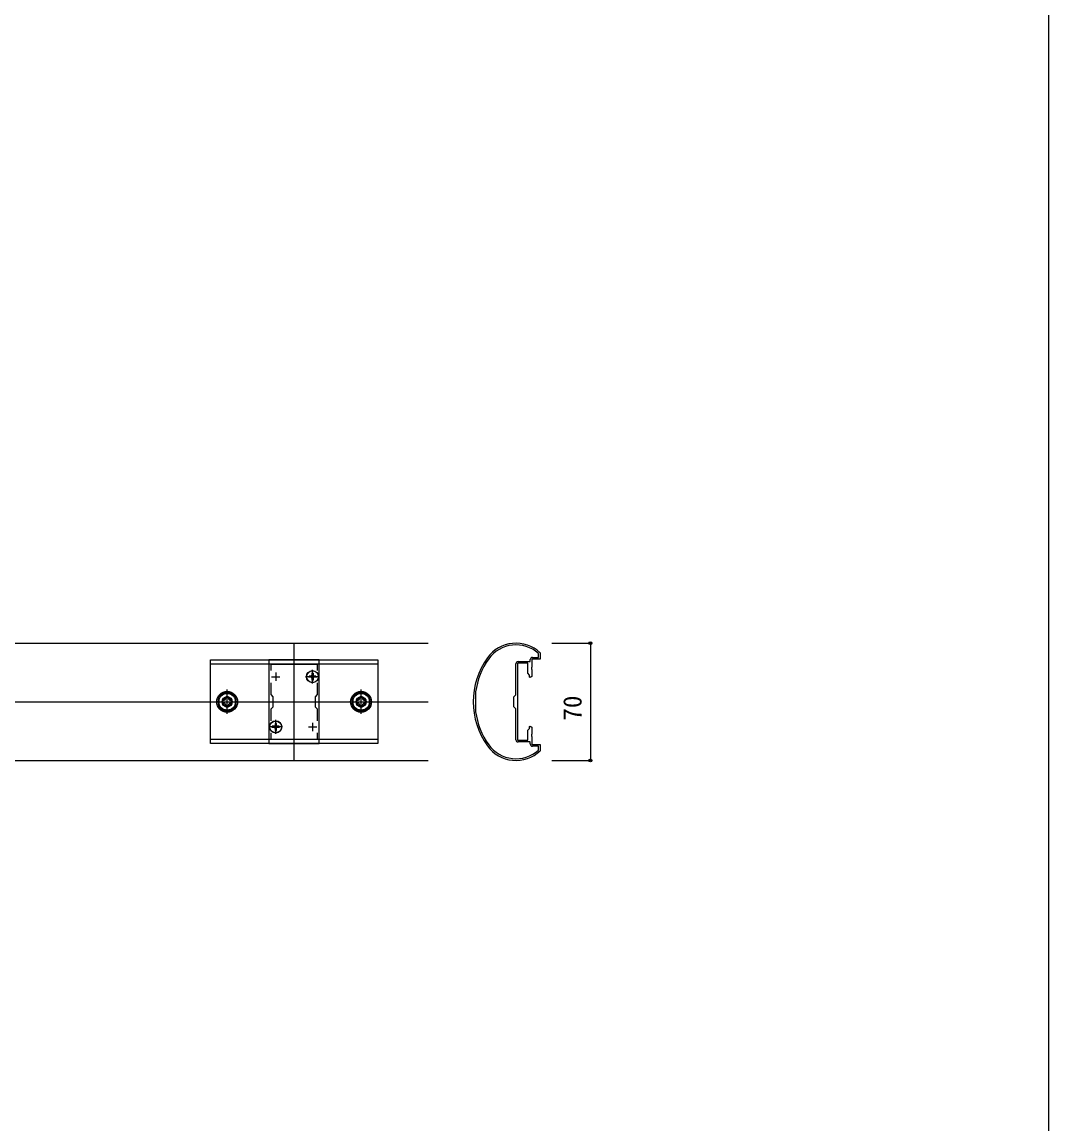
# Model space of a CAD drawing. Units: millimetres, scale not verified. Extents: x -875 to 875, y -1300 to 1294.
# Drawn here: x 262 to 875, y -642 to 16 of the extents above; entities that cross this region are included whole.
import ezdxf
from ezdxf.enums import TextEntityAlignment as Align

# ---------------------------------------------------------------- set-up
doc = ezdxf.new("R2010")
doc.units = ezdxf.units.MM
doc.header["$LTSCALE"] = 8
for name, color, linetype in [('0-2_YKK_11', 7, 'Continuous'), ('0-3_YKK_12', 2, 'Continuous'), ('0-4_YKK_13', 4, 'Continuous'), ('0-5_YKK_D', 6, 'Continuous'), ('0-6_YKK_ZWAK', 7, 'Continuous'), ('0-7_YSS_K', 3, 'Continuous')]:
    doc.layers.add(name, color=color, linetype=linetype)
doc.styles.add('ＭＳ ゴシック', font='')
doc.styles.get('ＭＳ ゴシック').set_extended_font_data('MS Gothic')

msp = doc.modelspace()

# ---------------------------------------------------------------- linework, layer by layer
at = {"layer": '0-2_YKK_11'}
for p, q in [((571.059, -360.314), (571.154, -360.532)), ((410.654, -374.6), (415.654, -374.6)), ((413.154, -372.1), (413.154, -377.1)), ((432.654, -374.6), (437.654, -374.6)), ((435.154, -372.1), (435.154, -377.1)), ((410.654, -404.6), (415.654, -404.6)), ((413.154, -402.1), (413.154, -407.1)), ((432.654, -404.6), (437.654, -404.6)), ((435.154, -402.1), (435.154, -407.1)), ((571.154, -418.668), (571.059, -418.886))]:
    msp.add_line(p, q, dxfattribs=at)
for points in [[(571.154, -360.532), (571.154, -364.1), (566.154, -364.1), (566.154, -368.929), (566.011, -369.121), (566.011, -370.079)], [(566.454, -363.1), (570.154, -363.1), (570.154, -360.971), (570.054, -360.748)], [(410.354, -370.967), (410.354, -367.1), (437.954, -367.1), (437.954, -370.967)], [(556.654, -412.3), (556.654, -393.8), (555.454, -392.6), (555.454, -386.6), (556.654, -385.4), (556.654, -366.9)], [(557.654, -366.6), (557.654, -388.929), (557.511, -389.121), (557.511, -390.079)], [(566.011, -370.079), (566.154, -370.271), (566.154, -374.511), (565.094, -375.123), (564.754, -374.927), (564.754, -373.7), (563.654, -372.6), (563.654, -366.6), (557.654, -366.6)], [(557.954, -365.6), (565.154, -365.6), (565.154, -364.4)], [(410.354, -400.967), (410.354, -393.9), (411.654, -392.6), (411.654, -386.6), (410.354, -385.3), (410.354, -378.233)], [(437.954, -378.233), (437.954, -385.3), (436.654, -386.6), (436.654, -392.6), (437.954, -393.9), (437.954, -400.967)], [(532.556, -383.66), (532.554, -383.701), (532.554, -395.499), (532.556, -395.54)], [(557.511, -390.079), (557.654, -390.271), (557.654, -412.6), (563.654, -412.6), (563.654, -406.6), (564.754, -405.5), (564.754, -404.273), (565.094, -404.077), (566.154, -404.689), (566.154, -408.929), (566.011, -409.121), (566.011, -410.079)], [(437.954, -408.233), (437.954, -412.1), (410.354, -412.1), (410.354, -408.233)], [(565.154, -414.8), (565.154, -413.6), (557.954, -413.6)], [(566.011, -410.079), (566.154, -410.271), (566.154, -415.1), (571.154, -415.1), (571.154, -418.668)], [(570.054, -418.452), (570.154, -418.229), (570.154, -416.1), (566.454, -416.1)]]:
    msp.add_lwpolyline(points, dxfattribs=at)
msp.add_lwpolyline([(409.154, -364.6), (409.154, -414.6), (439.154, -414.6), (439.154, -364.6)], close=True, dxfattribs=at)
for centre, radius, start, end in [((556.66, -375.6), 21, 46.71084, 144.31468), ((556.66, -375.6), 20, 47.9541, 144.31468), ((576.154, -389.6), 45, 144.31468, 215.68534), ((576.154, -389.6), 44, 144.31468, 172.24185), ((557.954, -366.9), 1.3, 90, 179.99998), ((566.454, -364.4), 1.3, 90, 179.99998), ((576.154, -389.6), 44, 187.75817, 215.68534), ((557.954, -412.3), 1.3, 179.99998, 270.00002), ((556.66, -403.6), 21, 215.68534, 313.28916), ((556.66, -403.6), 20, 215.68534, 312.04584), ((566.454, -414.8), 1.3, 179.99998, 270.00002)]:
    msp.add_arc(centre, radius, start, end, dxfattribs=at)
at = {"layer": '0-3_YKK_12'}
for p, q in [((211.154, -354.6), (504.154, -354.6)), ((424.154, -424.6), (424.154, -354.6)), ((211.154, -424.6), (504.154, -424.6))]:
    msp.add_line(p, q, dxfattribs=at)
at = {"layer": '0-4_YKK_13'}
for p, q in [((374.153, -412.098), (374.154, -367.1)), ((474.154, -367.101), (374.154, -367.1)), ((474.154, -367.101), (474.153, -412.099)), ((439.304, -374.6), (431.004, -374.6)), ((433.104, -374.25), (433.104, -374.95)), ((434.304, -374.25), (433.104, -374.25)), ((434.304, -374.95), (433.104, -374.95)), ((435.504, -372.55), (434.804, -372.55)), ((434.804, -372.55), (434.804, -373.75)), ((435.154, -378.75), (435.154, -370.45)), ((435.504, -372.55), (435.504, -373.75)), ((437.204, -374.25), (436.004, -374.25)), ((437.204, -374.95), (436.004, -374.95)), ((437.204, -374.25), (437.204, -374.95)), ((434.804, -375.45), (434.804, -376.65)), ((435.504, -376.65), (434.804, -376.65)), ((435.504, -375.45), (435.504, -376.65)), ((384.154, -396.85), (384.154, -382.35)), ((464.154, -396.85), (464.154, -382.35)), ((376.904, -389.6), (391.404, -389.6)), ((381.874, -388.84), (381.154, -388.84)), ((386.434, -390.36), (387.154, -390.36)), ((456.904, -389.6), (471.404, -389.6)), ((461.874, -388.84), (461.154, -388.84)), ((466.434, -390.36), (467.154, -390.36)), ((413.154, -408.75), (413.154, -400.45)), ((417.304, -404.6), (409.004, -404.6)), ((411.104, -404.25), (411.104, -404.95)), ((412.304, -404.25), (411.104, -404.25)), ((412.304, -404.95), (411.104, -404.95)), ((413.504, -402.55), (412.804, -402.55)), ((412.804, -402.55), (412.804, -403.75)), ((412.804, -405.45), (412.804, -406.65)), ((413.504, -406.65), (412.804, -406.65)), ((413.504, -402.55), (413.504, -403.75)), ((413.504, -405.45), (413.504, -406.65)), ((415.204, -404.25), (414.004, -404.25)), ((415.204, -404.95), (414.004, -404.95)), ((415.204, -404.25), (415.204, -404.95)), ((474.153, -412.099), (374.153, -412.098))]:
    msp.add_line(p, q, dxfattribs=at)
for points in [[(474.154, -364.6), (474.154, -414.6), (374.154, -414.6), (374.154, -364.6)], [(384.154, -383.826), (379.154, -386.713), (379.154, -392.487), (384.154, -395.374), (389.154, -392.487), (389.154, -386.713)], [(464.154, -383.826), (459.154, -386.713), (459.154, -392.487), (464.154, -395.374), (469.154, -392.487), (469.154, -386.713)]]:
    msp.add_lwpolyline(points, close=True, dxfattribs=at)
for points in [[(384.914, -387.32), (384.914, -386.6), (383.394, -386.6), (383.394, -387.32)], [(464.914, -387.32), (464.914, -386.6), (463.394, -386.6), (463.394, -387.32)], [(381.154, -388.84), (381.154, -390.36), (381.874, -390.36)], [(383.394, -391.88), (383.394, -392.6), (384.914, -392.6), (384.914, -391.88)], [(387.154, -390.36), (387.154, -388.84), (386.434, -388.84)], [(461.154, -388.84), (461.154, -390.36), (461.874, -390.36)], [(463.394, -391.88), (463.394, -392.6), (464.914, -392.6), (464.914, -391.88)], [(467.154, -390.36), (467.154, -388.84), (466.434, -388.84)]]:
    msp.add_lwpolyline(points, dxfattribs=at)
for centre, radius in [((435.154, -374.6), 3.65), ((435.154, -374.6), 3.5), ((384.154, -389.6), 6.25), ((384.154, -389.6), 5), ((384.154, -389.599), 3), ((384.154, -389.599), 2.5), ((464.154, -389.6), 6.25), ((464.154, -389.6), 5), ((464.153, -389.6), 3), ((464.154, -389.6), 2.5), ((413.154, -404.6), 3.65), ((413.154, -404.6), 3.5)]:
    msp.add_circle(centre, radius, dxfattribs=at)
for centre, radius, start, end in [((434.304, -373.75), 0.5, 270, 0), ((434.304, -375.45), 0.5, 0, 90), ((436.004, -373.75), 0.5, 180, 270), ((436.004, -375.45), 0.5, 90, 180), ((384.154, -389.6), 5.575, 153.74848, 206.25152), ((384.154, -389.6), 5.575, 93.74848, 146.25152), ((381.874, -387.32), 1.52, 270, 0), ((384.154, -389.6), 5.575, 33.74848, 86.25152), ((386.434, -387.32), 1.52, 180, 270), ((384.154, -389.6), 5.575, 333.74848, 26.25152), ((464.154, -389.6), 5.575, 153.74848, 206.25152), ((464.154, -389.6), 5.575, 93.74848, 146.25152), ((461.874, -387.32), 1.52, 270, 0), ((464.154, -389.6), 5.575, 33.74848, 86.25152), ((466.434, -387.32), 1.52, 180, 270), ((464.154, -389.6), 5.575, 333.74848, 26.25152), ((384.154, -389.6), 5.575, 213.74848, 266.25152), ((381.874, -391.88), 1.52, 0, 90), ((384.154, -389.6), 5.575, 273.74848, 326.25152), ((386.434, -391.88), 1.52, 90, 180), ((464.154, -389.6), 5.575, 213.74848, 266.25152), ((461.874, -391.88), 1.52, 0, 90), ((464.154, -389.6), 5.575, 273.74848, 326.25152), ((466.434, -391.88), 1.52, 90, 180), ((412.304, -403.75), 0.5, 270, 0), ((412.304, -405.45), 0.5, 0, 90), ((414.004, -403.75), 0.5, 180, 270), ((414.004, -405.45), 0.5, 90, 180)]:
    msp.add_arc(centre, radius, start, end, dxfattribs=at)
at = {"layer": '0-5_YKK_D'}
for p, q in [((578.154, -354.6), (602.154, -354.6)), ((601.154, -354.6), (601.154, -424.6)), ((578.154, -424.6), (602.154, -424.6))]:
    msp.add_line(p, q, dxfattribs=at)
for centre in [(601.154, -354.6), (601.154, -424.6)]:
    msp.add_circle(centre, 0.875, dxfattribs=at)
at = {"layer": '0-6_YKK_ZWAK'}
msp.add_lwpolyline([(-875, -1299.6), (875, -1299.6), (875, 1250.4)], dxfattribs=at)
at = {"layer": '0-7_YSS_K'}
msp.add_lwpolyline([(174.154, -1044.6), (174.154, -389.6), (504.154, -389.6)], dxfattribs=at)

# ---------------------------------------------------------------- texts
at = {"layer": '0-5_YKK_D', "style": 'ＭＳ ゴシック'}
msp.add_text('70', height=11, rotation=90, dxfattribs=at).set_placement((599.154, -400.85), align=Align.BOTTOM_LEFT)

doc.saveas('drawing.dxf')
